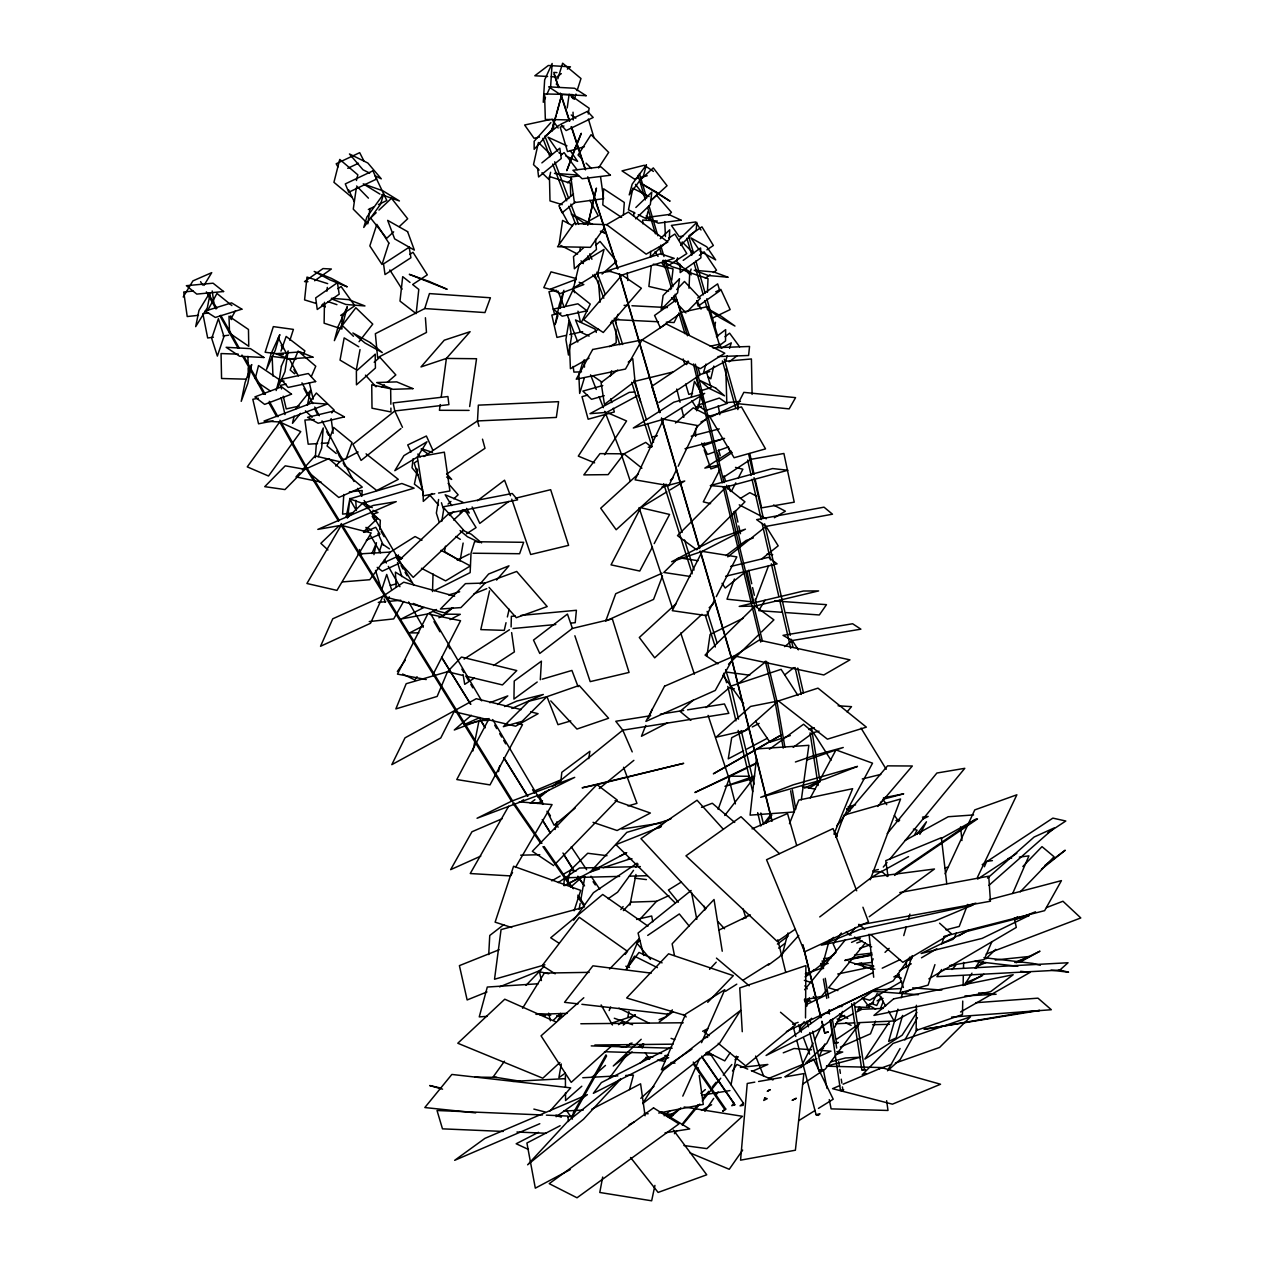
<?xml version="1.0" encoding="UTF-8"?>
<svg xmlns="http://www.w3.org/2000/svg" width="1264" height="1264" viewBox="0 0 1264 1264"><rect width="100%" height="100%" fill="white"/><g stroke="black" fill="none" stroke-linecap="round" stroke-linejoin="round"><path stroke-width="1.5" d="M695.595 436.364L695.642 428.512M805.516 1017.915L805.895 965.617L739.756 987.927L742.268 1031.693M916.384 1005.275L916.163 1030.476L962.441 1014.581L962.741 1001.056M324.453 302.317L324.121 323.205L341.944 329.019L342.133 315.874M511.114 626.944L511.351 616.342L515.191 615.979M963.105 985.604L963.31 975.95M963.5 968.208L963.626 962.425M737.844 409.583L737.986 403.706L743.832 392.361L795.577 397.639L789.163 408.888L737.986 403.706M432.509 591.552L433.046 573.951M906.209 967.545L906.414 962.173M689.006 288.255L689.733 272.629L708.03 278.696L707.429 292.268M650.707 251.346L650.391 257.145L669.351 239.37L669.699 229.811L660.298 238.659M488.726 954.589L489.753 935.486L503.767 924.663M379.816 529.774L380.338 520.231L374.065 516.202M540.313 679.748L541.403 661.167L514.227 681.012L513.942 699.071L537.216 682.023M343.792 494.477L342.591 514.116L353.509 512.868M361.804 496.389L362.199 490.527L349.401 491.917M623.436 214.896L624.305 202.461L603.623 188.794L602.802 204.91L621.619 217.392M315.305 457.726L316.269 444.912L323.236 427.959L321.656 448.12L318.212 456.588M346.21 516.881L349.938 498.379L347.711 517.513M563.712 885.543L564.297 879.728M326.902 291.178L327.297 287.418M560.837 781.168L561.816 772.288L589.909 751.29L588.755 758.653M756.441 758.605L750.089 815.138L793.982 811.978M651.292 265.614L648.874 286.454L668.656 291.052M670.678 289.582L671.105 285.822M671.769 280.181L673.064 268.9L653.314 264.144M413.138 458.706L412.017 467.775L418.021 475.027M743.406 1103.188L743.153 1105.321L740.072 1105.889L743.406 1103.188L709.42 1052.564M633.612 215.97L634.07 212.368M440.204 404.543L439.43 410.294L469.102 410.389M441.231 396.849L446.397 358.423L470.113 331.689L444.264 340.206L420.991 366.939L446.397 358.423L476.544 358.723L469.655 406.566M801.329 799.875L808.849 745.318L757.531 748.857L713.354 773.805L781.31 734.937L757.531 748.857M567.22 107.93L569.132 94.294L589.15 108.246L588.25 114.044M369.989 208.513L367.824 223.807L353.272 209.16L356.322 187.925M579.781 251.283L580.318 247.602M559.083 244.584L562.591 220.41L572.624 225.703M706.939 656.063L710.068 634.481L743.074 618.301M441.752 521.4L443.648 509.85L441.452 502.756M438.608 499.517L436.364 513.073L439.145 521.89M460.365 559.146L463.13 543.046M561.279 1063.972L558.909 1077.576L565.371 1073.152M445.449 546.159L444.501 551.562L460.049 560.932M579.133 909.258L580.144 903.491M580.824 899.636L584.884 876.584M360.035 349.591L356.337 369.783L340.048 360.114L344.171 337.883L358.755 346.778M627.86 1017.157L628.903 1011.532M731.019 1084.844L736.343 1056.135M602.675 1177.037L599.784 1192.473L651.655 1200.8L654.926 1185.411M587.76 224.818L596.434 188.083L587.855 225.008M629.946 905.103L635.966 874.498M210.203 293.359L207.328 307.8L195.683 326.649L198.985 310.391L209.603 293.122M647.879 211.673L646.457 218.814L638.273 214.722M698.139 408.43L700.951 394.321M472.926 750.927L479.072 720.464M691.234 397.338L694.457 381.349L701.315 392.551M417.515 469.213L414.402 484.144L422.208 490.148M498.506 771.546L499.707 765.858M373.939 554.643L376.451 542.73L371.948 553.569M560.063 308.448L563.523 292.11M714.697 326.065L715.503 322.257M307.436 404.796L310.533 390.418L295.713 408.904M550.614 172.252L549.018 179.551L541.956 172.773M294.101 416.125L292.49 423.329L300.532 413.344M489.547 590.873L480.794 629.614L504.257 630.373L506.027 622.694M567.757 881.324L570.269 870.327L587.713 853.263L606.989 855.681M555.117 829.516L556.871 821.837M507.37 616.943L509.155 609.248M713.812 366.054L710.795 378.837L707.856 376.546M642.934 1047.445L643.771 1043.89M610.433 375.898L611.681 370.7M356.416 180.515L357.838 174.843L339.747 159.422L333.933 182.3L352.15 197.516M255.217 378.568L258.535 365.565L279.186 379.548L276.152 390.56M781.958 955.758L787.962 932.958M556.713 113.713L561.658 95.069L551.515 131.361L556.192 115.482M629.519 1089.6L633.438 1075.079L625.648 1075.474M829.437 939.705L821.647 968.24L805.31 973.786M705.976 364.111L703.384 373.196L725.583 361.251L751.416 358.96L752.096 394.431M903.76 935.597L906.32 926.638M908.374 919.481L909.906 914.109M897.93 1009.162L888.671 1041.362L896.129 1037.918L902.591 1015.434M901.2 997.786L902.828 992.114M691.124 269.042L689.591 274.288L685.673 270.417M677.551 257.84L676.509 261.364L681.738 266.53M681.185 245.485L682.212 241.961L692.609 252.405M584.331 378.062L579.67 393.42L578.849 375.076L583.052 361.378M557.819 78.842L562.638 63.2L580.982 78.542L577.095 90.629M725.583 361.251L727.29 355.737M729.565 348.374L731.271 342.86L721.539 348.074M424.751 308.558L429.444 293.596L490.416 297.767L484.965 312.571L424.751 308.558L375.361 333.696L377.62 357.633L426.474 332.448L425.415 317.754M563.902 290.293L559.288 304.719L555.07 324.69L557.945 315.668M575.989 94.089L574.33 99.271L571.312 96.743M289.883 340.285L293.406 329.398L273.34 326.618L265.14 352.245L283.357 354.584M379.105 552.479L381.933 543.725L389.438 548.845M388.095 600.337L389.249 596.782M574.093 910.775L580.713 890.377L513.579 866.251L495.109 922.167L511.683 927.523M381.444 590.525L386.721 574.441L391.571 589.656M912.213 955.663L899.921 992.777L928.092 985.13L934.933 964.622M941.759 944.113L944.24 936.656M397.291 558.435L398.444 554.959M280.956 351.139L286.154 336.445L304.861 350.839L303.518 354.473M835.994 837.384L843.957 815.122L900.568 799.022L870.232 879.76M704.301 442.953L702.989 446.603L701.662 443.158M718.11 809.402L730.071 776.191L747.356 767.864M346.02 459.164L352.056 442.542L333.601 427.39L327.092 445.971L336.224 453.492M734.4 579.007L727.005 599.183L751.132 601.711M755.54 600.274L768.591 565.608M662.462 576.052L653.567 599.405L605.709 621.066L615.726 593.717L662.052 573.256M967.687 904.408L959.218 926.465L945.93 929.846M875.494 1021.138L870.501 1033.81L840.434 1047.05M880.487 1008.451L883.331 1001.214M645.762 725.425L641.464 736.264L667.534 722.818M648.637 718.205L652.224 709.167M789.479 823.686L798.801 800.08L852.631 788.689L833.94 834.177M686.621 364.569L688.058 360.951M609.169 1010.568L610.654 1006.981M626.28 969.362L638.936 938.899L609.517 969.077M954.067 938.315L956.342 932.943M984.387 866.756L986.663 861.384L992.43 860.626M311.339 376.514L315.763 366.244L298.114 351.06L290.183 370.004L294.559 373.765M991.877 941.696L984.15 959.581L949.612 965.601M1012.717 893.411L1028.943 855.854L1019.337 857.103M806.005 1004.058L808.36 998.655M873.187 958.823L871.607 962.41L854.748 964.353M701.552 1042.674L724.809 989.696L685.72 1013.997L661.356 1069.818L691.914 1049.183M615.821 323.521L615.742 319.65L618.128 314.262M682.797 1096.125L699.75 1058.316M824.776 1044.032L819.214 1056.388L829.816 1051.727M545.479 97.375L543.267 102.273L544.658 79.822L552.131 63.484L550.662 85.968L546.964 94.121M945.093 873.835L974.765 809.908L1016.872 794.787L977.42 877.406M574.662 282.046L576.289 278.554L551.025 271.855L543.804 287.639L554.564 290.467M565.766 305.272L572.892 290.183L590.241 304.055L581.361 322.399M676.477 469.766L668.814 485.66L635.081 479.846L663.6 419.221L704.664 393.404L673.854 402.189L633.311 428.006L663.6 419.221L697.775 425.605L678.183 466.242M806.148 1004.485L809.45 997.723M832.091 1032.656L826.846 1043.258L806.258 1062.55M834.714 1027.348L842.598 1011.437M677.994 314.61L674.044 322.541L666.27 322.162M877.248 993.346L872.049 1003.774L876.726 1005.48L881.055 996.775M813.052 1043.148L800.76 1067.685L803.509 1065.11M814.822 1039.656L821.837 1025.625M827.983 1013.365L829.737 1009.857M436.538 609.517L427.785 613.925L397.481 674.123L426.237 679.558M432.762 675.023L460.554 620.719L429.713 614.32M720.006 469.323L703.29 501.871L710.589 503.641M714.508 600.084L706.481 615.631L672.29 610.67L702.199 551.373L745.428 529.174L714.35 539.617L671.642 561.722L702.199 551.373L736.833 556.887L716.293 596.64M639.821 509.439L611.033 564.866L639.758 571.044L652.414 547.028M731.35 491.38L735.79 482.864M738.445 477.745L742.869 469.228L735.522 467.396M914.33 835.378L917.064 830.179L913.382 829.121M919.844 834.366L926.465 821.79L916.779 834.272M654.215 543.599L669.588 514.448L640.722 507.701L666.807 491.87M810.287 797.979L835.978 749.915L872.539 763.172L841.16 821.553M208.039 309.806L216.95 293.469L231.865 305.556M859.583 1006.681L857.766 1009.983L861.274 1008.324M917.395 1029.022L900.252 1059.501L888.924 1069.565M230.885 318.891L235.436 310.802M887.502 1070.813L900.063 1048.535M904.882 1039.972L917.443 1017.678M403.627 601.459L393.704 618.902L369.246 621.572M508.649 806.242L470.24 873.535L510.545 875.92L512.536 872.523M840.481 1090.39L842.977 1090.832L843.657 1089.663L840.481 1090.39L830.164 1020.443M515.491 867.42L552.084 804.599L519.251 801.85M183.201 296.993L192.918 280.892L211.736 272.645L203.946 285.443M765.036 600.242L758.7 610.638L782.163 612.313M626.517 969.267L634.496 956.184L657.406 967.639M522.569 1008.23L544.357 973.09L589.182 972.348M667.929 1013.475L665.875 1016.793L659.05 1019.685M964.59 984.798L971.969 973.169M975.144 968.192L979.363 961.556M557.882 1020.127L562.101 1013.586M916.89 1012.401L902.148 1035.184L864.86 1059.09L889.524 1021.754M605.646 413.976L578.296 456.114L594.617 462.845M598.536 167.938L608.679 152.423L591.062 134.679L578.059 155.014L582.072 159.074M604.54 454.708L626.581 420.975L608.505 413.138M730.055 1052.88L724.762 1060.875L707.129 1052.09M941.68 969.52L936.924 976.661L1059.817 970.088L1068.048 962.757L943.623 969.425M704.854 1111.325L713.702 1098.4M715.914 1095.177L718.126 1091.938M732.488 1070.94L736.912 1064.478L747.719 1069.123M397.354 671.516L405.223 660.25M417.073 676.73L414.829 679.921L402.6 674.044M742.663 1150.098L729.249 1169.279L690.112 1152.942M766.174 823.101L771.798 815.138M910.064 956.927L893.253 980.785L786.398 1031.535M604.445 227.678L590.446 247.333L557.55 246.749L573.872 223.523L606.609 224.644L628.334 212.083L667.85 242.04L646.157 254.143L606.609 224.644M573.603 920.208L593.432 892.716L637.119 863.17M504.51 1061.207L493.165 1076.896L520.231 1081.257M633.533 870.343L617.59 892.21L608.142 898.736M635.808 867.23L638.083 864.102M841.318 932.99L833.197 944.097L836.215 950.765M307.421 405.033L316.363 393.025L334.044 409.915L331.768 412.886M421.986 540.202L415.082 536.536L390.355 552.068L369.752 579.718L342.813 581.882M620.829 909.543L623.089 906.557M609.327 1078.145L626.912 1054.761M627.529 967.639L639.015 952.44L662.099 962.868M622.883 455.324L608.126 474.632L583.826 474.901L599.989 453.618L624.005 453.839L645.73 442.384L651.671 447.235M625.174 954.446L627.529 951.365L579.26 917.301L542.256 965.554L555.165 973.817M724.746 815.485L753.534 778.419L724.983 786.319L754.64 776.064M359.055 341.691L372.754 324.105L355.848 307.752L342.275 325.464L353.462 336.271M764.167 823.117L770.218 815.391M799.385 1027.853L804.22 1021.707M674.407 1133.713L676.856 1130.68M682.987 1123.111L697.712 1104.926M702.626 1098.874L708.756 1091.306M712.438 1086.756L716.119 1082.205M699.798 1104.104L682.307 1125.15M702.263 1101.055L720.749 1078.208M723.229 1075.158L731.856 1064.493M735.553 1059.911L738.018 1056.878M804.615 989.744L845.553 939.61M849.282 935.044L855.475 927.444M887.233 833.576L936.893 773.031L964.795 768.322L889.556 859.473M826.498 990.281L821.489 996.38L804.252 999.935M829.01 987.216L865.334 942.944M883.299 867.057L887.059 862.506M672.337 1009.873L668.672 1014.281L581.882 1004.311M847.101 711.916L851.494 706.655L838.095 705.77M836.736 825.676L843.088 818.203M845.632 815.217L887.549 765.858L912.324 766L877.801 806.464M480.083 583.968L488.631 574.014L508.981 565.814L496.578 580.065M735.127 1059.69L737.718 1056.72M704.332 1032.609L707.872 1028.643L702.626 1031.298M549.951 1111.103L570.696 1087.862L451.848 1074.447L424.815 1107.548L475.675 1112.873M733.989 1103.203L731.745 1105.716L734.763 1104.831L733.989 1103.203L701.646 1056.167M550.867 122.608L534.151 141.284L534.151 149.326L553.648 127.601L553.442 119.732M824.649 1032.957L828.157 1032.056L824.649 1032.957L821.805 1021.517M798.753 935.455L779.272 956.99L768.307 965.127M299.789 472.72L295.981 476.907L321.167 482.137M302.333 469.924L315.02 455.941L339.779 461.723L358.139 451.975M335.797 466.1L339.779 461.723M623.389 910.601L631.21 902.133L656.553 901.295L668.925 895.591M639.616 919.607L656.553 901.295M951.982 969.504L955.679 965.491L949.77 965.759M659.034 827.904L665.512 820.905L670.915 818.867M620.592 1079.266L583.526 1119.225L527.625 1164.808L567.662 1121.468L620.403 1079.045M709.562 969.346L716.214 962.204M676.73 289.567L684.488 281.493L700.335 298.304L687.268 311.592M707.729 1002.336L733.341 975.65L668.577 953.814L626.644 997.975L685.546 1015.577M525.982 985.367L539.207 971.668L548.75 973.77M1022.845 866.519L1041.994 846.643L1054.097 856.771L1020.222 891.878M555.07 864.197L617.243 800.065L596.971 784.628L582.119 787.82L683.682 763.33L596.971 784.628L532.349 851.304L553.711 865.603M304.94 469.339L284.953 489.579L264.745 486.656L285.237 465.831L304.94 469.339L328.735 458.642L362.278 487.13L338.784 497.479L309.364 473.005M485.139 583.02L460.918 607.589L440.425 609.027L465.421 583.636L485.139 583.02L516.692 571.454L547.201 606.562L516.312 617.685L489.042 587.365M799.306 1030.587L811.63 1018.263M696.717 549.808L744.954 501.808L726.168 486.972L710.289 485.581L772.62 468.565L787.851 470.24L726.168 486.972L677.488 535.62L695.232 548.718M546.854 696.701L522.079 721.349L503.341 726.674L528.905 701.204L546.854 696.701L579.181 685.467L608.6 718.252L576.953 729.059L550.788 700.92M650.928 200.66L656.474 195.162L671.437 212.32L668.64 215.038M678.863 239.876L696.843 222.338L696.195 230.111L680.854 245.058M728.522 664.2L758.779 634.639M761.528 631.953L773.9 619.866L755.019 606.072L739.203 606.388L803.493 591.015L818.63 590.92L755.019 606.072L705.059 655.084L717.952 663.853M885.021 952.377L889.177 948.348M553.585 1020.032L560.552 1013.317M635.855 207.486L651.797 192.16L650.312 204.705L635.587 218.798M338.91 525.998L320.851 543.33L327.945 549.966M347.237 518.003L362.515 503.341L414.118 488.173L401.873 483.496L349.701 498.901L362.515 503.341L368.029 508.776M363.463 531.954L377.683 518.303L370.794 511.493M1014.534 919.449L1017.378 916.716M975.855 968.429L982.965 961.62M985.794 958.902L995.732 949.359M641.196 1039.277L613.277 1065.994L632.095 1051.932M376.166 212.715L370.589 217.961L386.673 238.343L393.673 231.818M378.947 210.093L391.508 198.29L407.672 218.767L399.266 226.604M640.959 179.283L653.298 167.907L667.06 185.729L650.518 200.802M559.873 1062.487L542.809 1078.224L457.789 1043.242L504.778 999.208L556.318 1022.07M669.588 1118.308L680.806 1107.959M449.431 515.475L453.618 511.636M453.618 520.01L462.039 512.252M676.224 603.56L639.3 637.483L654.689 657.833L701.978 614.304M709.136 607.715L713.433 603.75M543.646 966.992L539.286 970.989L541.419 980.564M448.041 504.083L450.932 501.429M453.808 498.79L458.137 494.809L448.12 483.306M640.105 1063.245L645.872 1057.984L649.743 1058.679M666.112 484.191L616.168 529.742L600.7 508.223L638.352 473.953M670.394 480.288L673.254 477.681M640.785 1098.321L653.962 1086.392M432.019 493.513L423.298 501.381L423.092 491.522M612.819 1044.87L571.202 1082.363L541.055 1035.848L583.81 997.754M595.692 245.279L600.021 241.424L616.563 261.332L602.075 274.051M777.028 702.231L745.175 730.513L716.056 737.212L750.579 706.434L778.466 700.935L817.982 688.137L866.377 727.148L827.43 739.171L778.466 700.935M987.547 878.148L1034.126 837.021L1054.144 827.967L988.938 885.369M570.696 887.075L582.483 876.679M581.819 1086.218L565.561 1100.517L565.514 1092.839M592.168 1077.118L605.472 1065.426M626.17 1047.224L630.61 1043.321M374.16 362.262L379.848 357.27L395.822 374.918L387.258 382.328M583.699 247.665L573.493 256.624L574.377 268.774L596.466 249.482L595.518 239.165M623.263 1025.104L635.128 1014.755M381.554 387.258L384.398 384.793M471.33 715.266L454.282 730.007L477.302 721.144M497.747 704.49L507.796 695.895L489.863 702.705M700.872 1093.376L705.328 1089.568M675.434 423.013L693.288 407.83L709.436 416.172L734.1 457.726L765.526 448.878L741.462 406.897L709.436 416.172L696.432 427.185M693.32 700.145L680.048 711.395L690.871 720.354M705.928 707.603L731.524 685.91L781.089 669.335L797.979 695.484M664.137 1115.749L670.094 1110.724M561.074 155.109L564.06 152.596L577.079 169.708M567.457 182.79L571.96 179.061M541.877 162.898L559.81 148.204L561.263 158.49L538.606 176.992L537.579 168.317M575.183 808.091L554.122 825.234L546.964 811.235M599.262 788.515L633.864 760.359M548.86 789.905L539.807 797.221L543.394 804.22M554.896 785.039L622.789 730.181L728.838 713.323L724.446 703.953L687.584 709.831M573.54 193.992L558.925 205.795L562.085 212.763L575.389 202.05M691.124 890.488L638.067 933.053L643.708 955.489M784.77 674.85L793.839 667.613M400.941 428.559L361.093 460.412L352.956 444.28L394.81 410.958L448.91 404.622L447.914 396.533L393.136 402.932L394.81 410.958L402.473 427.343M744.891 572.355L725.22 588.029L722.028 583.289M761.528 559.083L778.182 545.827L766.031 526.393L756.646 519.63L824.017 507.164L832.47 514.195L766.031 526.393M737.181 684.535L766.237 661.309M784.596 646.647L792.259 640.532L860.879 629.172L852.615 623.752L783.001 635.35L792.259 640.532L798.342 649.838M727.764 556.887L764.499 527.609M880.376 802.498L883.473 800.08L886.743 804.678M805.042 976.867L814.332 969.551M820.51 964.669L835.994 952.471M812.531 971.526L834.145 954.478M545.764 135.675L559.446 124.962M558.261 882.588L579.465 868.02L640.342 866.583M724.983 336.714L729.597 333.175L739.63 346.81M572.418 628.413L539.775 653.456L533.503 640.09L567.441 614.083L572.418 628.413L612.345 618.902L629.061 672.432L590.193 681.628L574.867 635.76M520.42 802.15L523.486 799.812M819.736 916.921L871.891 877.137L934.475 869L869.19 916.732M716.419 336.666L725.662 329.635L725.536 340.932L716.214 347.995M477.381 500.765L504.557 480.194L510.451 495.709M508.713 501.46L479.783 523.407L472.12 506.99M534.925 799.654L530.264 803.177L538.022 803.051M538.022 797.3L545.779 791.438M551.989 786.729L561.295 779.683L535.778 790.427M617.685 370.068L601.079 382.597L604.445 404.385L635.002 381.286L672.543 372.09M628.255 362.089L632.774 358.676L635.002 381.286L640.516 401.905M729.107 361.852L736.817 356.021M725.915 555.591L746.092 540.486L753.312 537.958M777.392 944.097L788.404 935.85M638.367 1047.24L643.06 1043.732M778.64 948.158L784.897 943.465M1044.712 865.571L1065.236 850.23L1041.473 869.221M556.745 77.025L561.311 73.628M567.378 69.093L570.427 66.834L548.323 65.491L534.83 75.761L547.612 76.488M659.334 1021.912L673.222 1011.706M725.741 1109.049L722.692 1111.261L725.741 1109.049L693.241 1062.06M769.381 749.252L803.572 724.225L813.384 732.614L831.048 760.264M793.207 747.372L813.384 732.614L819.072 731.161M829.058 940.795L833.734 937.398M699.371 255.312L704.143 251.836L716.514 270.227L713.323 272.518M705.328 278.238L710.115 274.809M806.495 975.95L810.982 972.743M683.208 260.368L700.604 247.981L700.92 257.856L680.19 272.582L680.079 264.287M697.696 297.956L717.636 283.879L719.816 290.831L698.139 306.125L696.654 300.816M556.113 1116.697L587.381 1094.656L484.949 1138.358L454.661 1160.336L539.807 1123.712M314.625 280.766L331.373 269.011L323.015 268.584L304.529 281.572L307.958 281.682M337.962 288.698L341.106 286.517L354.836 305.746L340.664 315.447M689.101 235.594L701.947 226.841L713.37 245.485L706.939 249.845M896.018 873.392L975.476 819.262L977.483 818.946L894.533 875.446M794.977 929.419L777.249 941.475L685.957 855.839L740.988 816.718L779.398 853.627M639.805 940.764L636.645 942.897L650.533 959.439M647.705 935.407L679.321 913.967L689.228 926.149M820.289 1050.21L823.559 1047.998M836.657 1039.166L859.567 1023.698L825.424 1068.949L802.545 1084.243M446.634 474.047L484.997 448.309L482.5 439.177M658.892 402.521L700.114 374.887L698.091 367.903M688.627 361.709L651.782 386.326L657.312 403.579M409.773 254.412L412.996 252.279L427.311 274.841L412.791 284.416M417.436 460.854L414.181 463.019L422.666 490.132M423.93 456.541L477.492 420.928L556.334 417.436L558.593 401.668L478.345 405.144L477.492 420.928L478.993 426.395M742.221 919.37L747.119 916.131M719.39 461.028L732.251 452.512M724.114 476.907L750.611 459.385L783.901 453.476L794.234 502.171L761.639 507.859L755.272 479.893M668.672 238.106L674.897 234.014L686.81 253.59L668.087 265.788M982.191 864.655L1052.865 818.124L1065.789 821.015L1047.84 832.85M977.641 879.065L1016.825 853.263M474.332 678.073L464.725 684.345L463.114 674.692M493.56 665.512L514.385 651.908L511.636 632.585M618.459 1024.63L623.357 1021.423M460.001 512.821L464.804 509.724L476.086 527.594L466.495 533.803M464.109 659.065L509.455 629.756M731.271 451.153L704.838 468.107L719.09 464.962M725.489 991.308L736.786 984.166M743.248 980.074L769.081 963.753M669.035 1115.812L680.585 1108.512M798.737 1120.662L815.154 1110.44M818.44 1108.402L833.213 1099.206L813.542 1059.058L785.339 1076.549M681.407 881.988L668.403 890.014L678.357 902.227M871.733 877.342L881.529 871.307L887.328 876.505M740.435 498.395L749.821 492.66L756.599 496.183M670.062 489.895L684.74 480.999L662.036 486.94M908.753 960.229L912.039 958.238M626.991 1046.023L632.047 1042.99M805.263 1002.384L808.66 1000.345M774.374 517.734L785.386 511.193L773.536 505.015M899.352 970.799L911.265 963.8M921.472 957.812L936.766 948.806M958.87 935.818L969.077 929.814M901.738 981.338L869.6 1000.251L862.143 997.975M905.308 992.73L910.364 989.759M928.85 978.873L1016.288 927.428L1014.328 918.012M965.254 985.051L983.913 974.244M960.529 1011.99L1030.081 972.379L1020.617 971.305M551.736 880.85L560.157 876.063M563.523 874.151L570.269 870.327L576.131 871.038M589.087 358.17L570.427 368.709L569.479 345.499L598.599 329.225M609.438 346.668L616.216 342.844L615.931 329.319M808.786 788.136L820.257 781.642M629.061 1124.77L634.149 1121.911M610.591 322.525L614.02 320.614M537.532 803.43L542.461 800.681M667.329 1116.649L672.464 1113.789L664.801 1115.417M583.589 224.028L598.283 215.828L589.877 200.297M701.473 1110.392L711.632 1104.736M908.563 856.613L881.308 871.718L873.535 871.955M940.922 838.664L974.986 819.783M905.056 840.481L948.237 816.734L973.533 814.948M1016.145 962.789L1039.972 951.176L1019.606 962.362M916.716 1009.241L894.327 1021.375L888.497 1011.105M637.34 395.837L606.704 412.364L589.972 413.676L629.251 392.377L634.781 391.998M564.66 885.606L581.803 876.489M626.596 852.679L564.976 885.464M619.66 856.36L626.549 852.71M570.19 1169.642L535.32 1188.16L526.914 1143.019L560.142 1125.718M743.548 750.8L728.254 758.858L731.698 737.718L748.857 728.775M746.945 749.015L767.343 738.271M752.285 726.974L759.158 723.403M591.615 1109.318L640.595 1083.801L645.082 1115.749M423.408 625.759L409.647 632.901L418.842 632.869M438.892 617.733L445.781 614.162L460.317 614.304L450.047 619.597M836.879 1022.149L853.563 1013.586M856.897 1011.879L861.89 1009.304L883.125 1008.388M538.496 1132.307L516.186 1143.762L528.431 1149.45M567.694 1117.329L571.123 1115.559M424.056 607.399L401.241 618.981L427.785 613.925M448.625 594.933L459.685 591.773M667.834 1055.519L593.353 1093.328L601.364 1082.584L671.2 1047.208M434.216 590.683L470.161 572.624L471.014 553.19L474.569 541.719L523.644 542.303L519.615 553.727L472.957 553.221M922.894 819.072L928.155 816.449L922.467 817.176M457.236 560.031L469.292 554.059M700.951 421.986L706.244 419.379M711.537 416.757L736.233 404.575M511.525 801.202L477.049 818.25L540.186 794.582L574.725 777.36L511.525 801.202L340.727 524.639M368.361 209.508L373.401 207.059M378.426 204.594L386.816 200.502L375.471 176.676M750.8 766.189L755.983 763.693M893.838 976.882L899.004 974.386M715.74 291.81L720.812 289.377L730.15 309.585L711.537 318.512M719.232 929.956L750.405 914.915M806.069 1004.722L873.361 972.443M882.209 968.192L899.921 959.692M347.758 168.317L358.455 163.261M866.535 1005.844L873.55 1002.526M877.058 1000.867L882.304 998.386M804.504 788.12L819.862 780.899M851.541 942.391L860.294 938.315M381.301 563.918L397.417 556.444L401.32 559.225M398.934 563.428L382.265 571.17L377.193 567.362M756.757 762.777L694.9 792.528L730.071 776.191L749.299 776.254M480.794 856.107L450.648 869.648L471.946 831.775L502.077 818.756M464.188 724.572L479.972 717.51M504.526 706.544L516.802 701.062L543.315 694.473L511.841 708.472M839.407 1017.757L844.636 1015.434M869.063 1004.58L872.555 1003.016M879.523 999.919L883.015 998.37M752.254 1071.319L767.848 1064.462L740.42 1067.401M363.953 532.413L375.708 527.278L379.911 534.277L366.37 540.202M818.851 1070.813L821.79 1069.534L822.911 1070.181L818.851 1070.813L809.782 1032.562M752.048 828.868L787.519 813.542L796.668 845.395M839.596 1085.665L832.549 1088.667L892.431 1104.167L940.527 1084.243L881.893 1067.717L843.12 1084.18M965.522 982.76L981.923 975.998M1014.723 962.489L1029.291 956.485L995.258 959.992M768.449 1078.508L802.498 1064.557M806.084 1063.087L816.844 1058.679M473.953 593.875L486.735 588.661M976.898 966.296L986.015 962.599M486.972 991.94L467.143 999.95L459.401 965.633L499.09 949.77M499.58 986.852L541.024 970.104M783.253 1052.833L794.029 1048.52L811.567 1049.768M661.309 826.624L615.963 844.636L675.197 902.891M942.517 943.371L953.277 939.231M1015.403 919.544L1035.516 911.802M1046.497 907.584L1062.945 901.248L1080.799 917.948L986.189 954.02M837.226 1054.129L842.74 1052.011L836.894 1051.585M574.488 279.992L550.899 288.95L560.047 293.627L583.81 284.558L579.149 282.283M701.504 807.317L712.296 803.24L734.716 822.437M861.843 1069.834L865.413 1069.597L861.843 1069.834L851.667 1003.616M723.909 438.371L703.132 445.829L707.492 454.455L714.476 451.943M717.968 450.695L728.443 446.935M834.556 1043.084L838.158 1042.531L834.556 1043.084L830.495 1019.795M865.919 1073.42L862.238 1074.732L893.016 1043.432L970.499 1016.809L939.531 1047.461L895.37 1063.04M878.812 1068.886L891.689 1064.335M717.794 466.542L710.874 468.928L704.174 449.842M795.419 761.987L815.817 754.94L843.246 747.482L806.622 760.106M856.787 942.991L862.348 941.08M859.473 948.49L870.548 944.698M792.591 1024.251L798.121 1022.371M611.176 1023.303L635.239 1015.276M707.224 410.042L727.1 403.485L719.358 398.034L697.823 405.112L705.407 410.642M599.499 868.953L590.367 871.955L626.818 832.36L665.512 820.905M603.149 867.752L630.546 858.714M781.026 738.571L769.934 742.189L755.667 721.286M784.739 737.37L790.284 735.569M808.786 729.549L814.348 727.748M700.43 374.46L709.768 371.553M692.546 393.278L688.817 394.415L685.673 384.019M701.852 390.418L711.174 387.558M372.675 514.148L377.983 512.536L372.927 510.308M348.422 515.238L351.945 514.164M659.413 1060.512L668.688 1057.684M542.177 679.195L571.928 670.441L578.075 686.7M570.775 720.938L557.993 724.683L547.391 697.712M1014.866 918.628L1022.276 916.479M628.003 805.958L636.961 803.367L623.563 767.28M584.41 146.703L567.504 151.554L560.189 127.079L563.949 126.005M544.926 964.811L494.524 979.237L501.065 929.593L583.794 907.283M604.287 395.727L591.52 399.313L582.878 391.097L602.77 385.552M390.355 585.501L395.98 583.936M587.618 395.126L581.993 396.675L588.139 419.221L614.336 411.969L613.309 408.209M848.112 806.795L855.57 804.836M846.833 808.818L852.521 807.317M882.841 799.322L903.681 793.824L883.473 797.821M966.454 905.64L975.95 903.144M989.254 899.636L1061.428 880.629L1044.633 910.649L944.066 936.355M830.638 1061.871L845.426 1057.984L860.5 1057.194L826.609 1066.105M648.274 447.282L652.003 446.318M691.25 436.159L719.279 428.891M685.009 448.704L724.572 438.513M464.346 724.872L489.105 718.584L456.778 779.54L490.005 784.897L522.506 724.62L516.944 723.608M816.086 1114.737L819.988 1113.742L818.298 1115.417L816.086 1114.737L796.778 1040.351M872.792 870.88L878.338 869.506M637.988 178.066L634.291 178.982L622.03 170.893L644.292 165.268L653.409 171.414M641.67 177.134L647.215 175.759M862.285 778.956L880.818 774.405M651.861 437.075L657.343 435.732M515.459 498.253L550.662 489.689L568.595 545.353L530.69 554.501L511.746 499.154M730.624 566.477L768.48 557.313L777.076 563.855L725.615 576.258M636.645 919.465L651.687 916.005L652.793 921.819M566.114 335.355L556.95 337.425L551.831 315.068L561.011 313.014M569.795 334.533L582.625 331.642M299.22 406.06L286.249 408.92L283.247 396.217M286.217 384.098L280.655 385.315L281.524 388.949M550.203 119.527L524.623 125.01L534.024 138.25L539.459 137.097M710.21 346.21L719.263 344.266L707.698 306.615L681.912 312.24L660.345 327.739L654.562 315.447L676.667 299.536L689.117 334.707M871.797 955.094L844.81 960.561M837.732 974.007L873.503 966.533M273.135 420.88L258.551 423.819L252.816 399.298L258.298 398.223M824.365 964.163L828.189 963.405M845.332 960.024L872.002 954.762M821.679 965.127L825.534 964.369M658.734 1113.047L703.274 1104.436L699.261 1075.49M558.103 312.966L554.375 313.677L548.987 291.684L556.444 290.293M434.769 493.718L423.424 495.804L417.357 457.062L426.979 441.752L403.911 455.64L394.81 470.682L417.357 457.062L444.343 452.164L449.889 490.953L438.545 493.039M899.794 892.542L988.732 876.189L990.439 901.216L858.54 925.137M754.798 1082.142L747.245 1083.469L740.562 1160.162L795.388 1150.224L803.872 1073.594L784.991 1076.881M758.574 1081.494L781.215 1077.544M852.062 958.033L871.291 954.778M944.745 867.831L948.395 867.23M701.552 1095.209L729.944 1090.595M650.707 715.708L615.773 721.27L622.789 730.181L632.221 751.89M660.408 714.16L683.698 710.447M665.069 1132.797L689.702 1128.957L661.23 1111.672M621.888 829.105L660.867 823.085M614.92 319.697L618.744 319.144M701.504 406.376L696.037 407.166L696.669 410.768M611.444 271.175L597.825 273.15L573.556 287.987L579.133 264.587L604.05 249.403L597.825 273.15L598.125 277.037M682.876 236.084L679.179 236.605L671.389 225.419L695.563 221.958L700.999 230.001M578.612 175.965L570.822 176.992L574.409 202.619L603.592 198.685L600.558 176.77M213.411 337.219L207.675 337.978L202.856 313.677L208.592 312.966M222.97 335.955L228.705 335.197M1007.803 858.619L1011.642 858.114M895.923 820.573L899.715 820.083M823.559 958.618L831.317 957.733M854.59 955.094L872.049 953.103M198.464 315.321L187.214 316.537L183.738 292L193.139 291.036M378.284 602.407L385.789 601.68M389.533 601.316L400.767 600.226M645.667 1057.415L653.314 1056.688M664.785 1055.598L668.593 1055.219M520.926 615.442L576.4 610.275L575.215 622.694L571.328 623.057M513.026 628.524L555.781 624.511M804.978 1001.499L810.635 1000.977M740.467 401.383L726.784 402.6L725.82 369.12M975.713 1002.715L1037.981 998.165L1051.316 1009.731L951.587 1017.078M703.827 1037.602L707.698 1037.317M487.082 1016.367L479.246 1016.888L487.304 987.042L538.29 983.755M317.548 443.601L308.179 444.185L304.893 420.043L314.262 419.522M321.293 443.364L328.798 442.906M357.996 553.98L390.355 552.068M873.677 990.107L900.979 988.527M563.665 1111.119L583.32 1110.029M964.938 995.921L996.127 994.262L978.668 992.919M512.599 1081.399L565.229 1078.65M582.767 1077.734L617.859 1075.885M835.457 1023.777L854.685 1022.86M858.525 1022.671L895.023 1020.933M870.896 969.267L874.83 969.093M712.77 347.805L749.552 346.462L748.588 355.484L717.984 356.59M581.519 371.837L573.919 372.106L573.145 366.434M535.936 1014.36L567.046 1013.365M520.689 855.191L539.823 854.701M564.487 877.785L619.581 876.394M629.425 876.157L647.121 875.715M872.523 1024.709L889.493 1024.33M580.824 1023.761L683.224 1022.766M594.854 1045.012L673.096 1044.159M480.968 720.448L488.504 720.433M475.138 1077.102L496.784 1077.386M569.543 119.922L545.337 119.464L544.563 93.947L572.529 94.595L572.639 98.497M826.451 1066.216L882.051 1067.559M246.464 379.184L221.563 378.505L221.058 353.557L238.311 354.157M591.236 1045.897L672.164 1048.204M604.492 1051.711L661.625 1053.418M704.964 1054.713L712.833 1054.934L705.865 1052.88M838.174 1006.381L842.093 1006.523M855.807 1006.981L869.506 1007.44L862.49 998.102M542.493 1114.974L437.028 1110.503L442.479 1128.847L503.246 1131.438M546.396 1115.148L567.884 1116.065L568.484 1121.531M516.976 1132.023L546.38 1133.287M615.742 319.65L658.497 321.767M624.084 305.351L628.018 305.556M631.953 305.746L667.376 307.563M556.903 72.585L553.806 72.411L558.688 87.374M551.262 76.709L554.912 76.914M644.229 1113.489L648.163 1113.758M657.359 221.058L642.665 220.015L642.839 223.791M774.642 600.937L826.482 604.65L819.325 614.968L786.082 612.598M819.356 1050.337L831.048 1051.174M576.526 174.953L554.501 173.342L571.17 177.687M871.686 991.245L918.264 994.705M912.687 987.848L941.791 990.091M331.5 298.288L348.674 299.647L364.964 305.951L345.925 304.498L331.421 298.841M537.137 1013.949L550.788 1015.213M556.65 1015.766L562.512 1016.319M767.074 554.027L772.715 554.659M578.027 1003.869L564.534 1002.32L592.911 965.822L651.26 973.138M983.945 957.67L1032.83 963.405L1040.351 965.254M974.828 961.319L1017.789 966.312M1051 970.167L1068.57 972.206L1059.169 969.899M280.403 380.78L284.052 381.222M634.702 878.164L646.425 879.586M628.208 858.351L632.063 858.825M284.921 358.044L272.171 356.432L272.961 376.008M288.571 358.502L295.855 359.434M730.466 688.295L734.384 688.801M726.689 672.1L749.742 675.213M683.935 1145.516L706.876 1148.628L742.426 1116.302L684.156 1106.98M690.476 576.51L663.837 572.466L678.689 557.724L697.933 560.71M859.694 963.168L863.533 963.784M858.398 963.516L873.724 966.012M614.209 1045.407L623.863 1047.145M657.501 1060.054L665.275 1061.444M671.089 1062.487L674.976 1063.166M802.403 786.65L815.391 789.147M539.475 1014.581L545.258 1015.782M441.041 1088.114L429.681 1085.539L442.558 1089.157M533.85 1109.097L545.021 1111.957M557.329 1116.049L561.184 1116.918M462.656 675.387L447.488 671.737L406.186 683.713L395.869 708.899L437.154 696.432L447.488 671.737L461.455 657.043L516.786 670.568L502.44 684.93L466.432 676.287M521.226 709.594L476.244 698.708L405.001 737.86L391.808 764.657L440.757 737.971L454.06 711.664L515.617 726.184L538.085 713.686L530.596 711.869M663.6 1113.047L673.017 1115.48M454.629 596.166L403.753 582.183L382.866 596.308L332.764 618.791L320.55 646.267L370.51 623.278L382.866 596.308L444.738 612.898L452.891 607.652L443.395 615.679L432.794 611.365M555.986 1115.101L561.469 1116.665M665.512 260.384L676.603 263.686L690.618 272.25L672.148 266.767L662.794 261.032M804.346 980.374L811.804 982.649M828.584 987.753L837.906 990.597M315.889 303.36L304.577 299.9L306.994 277.1L327.692 283.642M321.546 305.082L325.322 306.236M562.211 204.657L549.998 200.897L549.445 176.518L570.38 183.217L570.68 196.204M848.823 961.683L873.219 969.346M895.734 976.408L901.358 978.178M625.822 966.217L629.519 967.418M328.04 301.638L336.935 304.656M421.544 448.688L432.525 452.433M593.053 822.343L617.116 830.527L650.375 813.021L615.047 800.649M381.712 194.719L399.424 200.976L382.866 190.801L363.242 183.88L379.943 194.087M614.288 1018.247L632.6 1024.741M671.089 1038.376L674.755 1039.672M413.36 603.465L422.192 607.052M462.893 502.219L445.165 494.777L451.69 505.6M462.229 510.04L469.26 512.994L466.527 508.381M751.322 1070.671L772.952 1079.977M600.4 231.217L605.345 233.413L602.185 231.17M566.967 145.866L548.007 137.191L557.756 151.174M558.846 152.723L562.259 154.303M565.672 155.867L577.632 161.381L570.175 150.527M837.116 1018.91L840.607 1020.522M845.853 1022.924L851.099 1025.341M446.571 477.034L451.69 479.419L446.619 473.795M589.135 336.113L580.397 332.021L575.515 319.934L594.965 329.019L596.292 332.448M462.624 530.169L471.346 534.277L481.584 542.904M479.577 542.493L467.443 536.758L460.064 530.58M846.817 809.213L850.293 810.888M369.673 173.089L363.037 169.803L349.449 153.971L367.856 163.024L381.286 178.84L374.65 175.554M618.949 1008.135L648.922 1023.066M635.018 213.079L628.477 209.808L632.822 188.21L649.111 196.552M560.774 245.453L577.585 254.096M739.25 504.842L766.268 518.793M395.537 554.77L402.442 558.372M421.433 568.263L445.607 580.871L470.366 565.94L440.994 550.314M363.921 503.104L372.248 507.654M707.745 308.748L721.286 316.3L734.953 326.049L719.769 317.564L707.587 308.89M839.517 1013.823L847.765 1018.468M699.908 250.951L715.677 259.91L706.766 246.812L690.887 237.853L698.897 249.498M845.964 932.168L851.099 935.107M854.527 937.066L871.654 946.862M868.921 1005.259L875.636 1009.225M455.704 536.505L460.333 539.365M411.606 582.198L395.411 572.134L396.122 586.796M367.066 527.451L371.727 530.469M558.83 943.086L550.709 937.793L602.707 894.47L647.99 926.149M257.872 382.55L270.433 391.05M231.122 334.265L248.755 346.289L248.471 329.477L229.005 316.237L229.527 333.175M592.784 375.787L601.885 382.091M571.233 115.008L575.799 118.2M585.595 224.218L571.281 214.058L592.705 224.407M421.133 449.083L428.212 454.124M345.941 466.511L376.751 490.495L398.302 479.356L366.086 453.839M410.026 282.457L402.71 276.642L399.993 301.101L416.156 313.63L418.795 289.424L412.949 284.779M624.005 453.839L641.907 468.186M339.273 455.988L343.84 459.748M683.145 1014.455L686.194 1016.951M704.49 1032.009L709.072 1035.769M718.221 1043.29L745.681 1065.868L795.404 1024.835L780.504 1012.243M556.207 84.056L559.225 86.6M716.451 958.112L749.22 985.809M858.904 924.3L864.766 929.372M870.627 934.444L902.844 962.315L951.192 933.575L939.579 923.194M305.43 410.832L312.161 417.262M539.143 170.055L533.503 164.636L538.417 142.5L551.025 154.872M586.101 163.135L591.457 168.539M356.606 185.998L368.44 198.164M671.563 297.672L675.497 301.827M679.416 305.983L685.973 312.919M705.976 908.737L640.943 838.648L697.049 800.223L723.403 829.342M717.92 921.614L724.556 928.771M365.454 375.155L376.04 386.816M646.141 215.923L649.854 220.173M429.823 495.061L438.545 505.079M581.013 260.795L583.352 263.607M592.753 274.904L596.292 279.123M417.831 454.06L420.217 456.999M722.818 675.166L743.595 703.606M630.562 1157.508L658.117 1192.426L706.734 1174.793L673.396 1130.048M804.884 985.778L807.285 988.859M813.321 996.553L816.939 1001.183M635.476 184.354L643.439 194.688M322.936 303.85L325.227 307.041M894.406 815.406L898.783 821.537M513.895 802.845L541.924 843.341M544.168 846.58L573.303 888.703M577.79 895.196L584.521 904.913M566.967 1111.182L572.434 1119.067M512.647 802.83L540.723 843.404M542.967 846.659L571.044 887.249M577.774 896.982L584.505 906.73M693.43 1064.193L724.872 1109.65M574.504 871.291L562.954 853.01M577.853 876.157L584.537 885.89M578.675 877.816L583.146 884.294M702.436 1057.81L734.763 1104.831M552.02 119.132L558.135 128.043M689.133 271.792L691.187 274.825M542.746 804.346L492.707 719.548M548.228 812.499L550.425 815.77M555.907 823.938L558.103 827.209M571.249 846.801L586.607 869.664M590.999 876.189L599.768 889.256M593.1 881.672L595.297 884.926M640.2 1044.775L642.27 1047.998M645.367 1052.833L649.491 1059.264M389.833 269.959L402.078 289.187M691.866 400.688L696.796 408.604M416.014 468.359L417.657 470.998M441.768 657.438L470.761 704.238M480.083 719.279L485.265 727.637M503.909 757.721L527.736 796.178M542.24 819.578L550.519 832.944M441.578 657.406L470.571 704.222M480.92 720.938L485.076 727.622M503.72 757.705L527.53 796.162M543.078 821.237L550.314 832.929M563.791 854.669L572.071 868.036M339.163 520.183L306.109 466.653L279.913 420.217M341.233 523.533L512.789 801.218M338.657 521.274L304.498 465.974L279.486 421.591M655.084 251.583L658.054 256.45M662.004 262.944L664.975 267.81M861.037 728.096L886.222 769.302M364.111 500.465L413.944 585.39M429.902 612.566L481.742 700.872M372.201 516.312L374.191 519.709M381.175 531.591L384.161 536.694M396.106 557.061L398.097 560.458M401.083 565.561L403.09 568.958M405.08 572.355L407.071 575.752M433.963 621.604L439.935 631.795M447.898 645.367L449.889 648.764M461.85 669.146L463.841 672.543M465.831 675.94L468.818 681.043M470.808 684.424L472.799 687.821M494.714 725.188L496.705 728.585M499.691 733.673L501.682 737.07M503.688 740.467L505.679 743.864M532.571 789.716L534.561 793.113M350.523 500.37L356.337 510.53M365.896 527.404L367.966 530.833M370.747 535.873L380.559 552.842M384.43 559.62L386.373 563.001M388.301 566.383L399.93 586.701M408.651 601.933L423.187 627.323M861.305 963.168L864.213 968.303M878.78 993.978L885.59 1005.97M208.149 292.948L216.871 308.432M220.758 315.305L239.18 347.979M244.031 356.574L265.361 394.415M269.248 401.304L277.969 416.772M200.597 281.635L202.524 285.048M206.364 291.873L215.986 308.953M219.841 315.779L238.122 348.2M241.961 355.026L264.097 394.289M268.9 402.821L276.595 416.472M601.143 1004.927L612.455 1025.009M337.962 166.927L336.177 163.767L359.687 152.66L363.795 160.733M560.047 207.991L568.437 223.507M278.238 337.836L286.454 353.414M289.187 358.597L298.32 375.898M301.97 382.834L312.919 403.595M314.736 407.055L319.302 415.714M322.036 420.896L353.983 481.473M357.633 488.394L361.283 495.314M281.177 345.309L282.994 348.769M293.943 369.53L295.76 372.991M303.976 388.554L307.626 395.49M314.91 409.331L317.643 414.513M326.776 431.814L328.593 435.274M336.793 450.853L341.359 459.496M343.176 462.956L345.009 466.416M805.705 1001.325L807.396 1004.864M348.611 189.853L354.299 201.734M411.005 452.038L407.719 444.944L426.379 436.017L432.857 450.221M697.143 300.769L701.03 309.174M377.999 533.329L383.213 545.053M359.387 549.524L361.63 554.548M835.63 832.881L837.163 836.468M755.603 1056.072L763.661 1075.996M557.914 290.989L564.297 307.405M567.141 314.689L577.79 342.038M590.572 374.839L596.245 389.423M599.089 396.722L603.339 407.656M604.761 411.306L620.387 451.406L630.341 481.363M544.895 136.006L551.91 154.413M554.722 161.776L568.753 198.574M570.87 204.089L578.596 224.344M589.814 253.78L591.931 259.294M596.845 272.171L605.266 294.259M542.92 138.297L549.919 156.689M552.716 164.036L566.714 200.818M568.816 206.332L575.815 224.708M587.713 255.976L589.119 259.657M594.728 274.367L603.829 298.257M856.676 890.788L833.055 828.599L766.553 859.725L804.647 951.839L868.494 921.867L862.933 907.236M798.658 1024.867L801.392 1032.182M803.446 1037.665L809.592 1054.144M898.293 973.549L903.397 987.5M728.491 447.266L730.308 452.48M639.047 507.559L672.638 608.648M680.711 632.98L694.394 674.17M708.077 715.361L727.985 775.259L735.411 803.872M561.137 94.847L569.685 121.044M571.502 126.653L585.548 169.676M587.981 177.165L617.891 268.821M554.169 74.386L558.435 87.453M560.268 93.062L569.4 121.075M571.233 126.684L585.248 169.645M587.681 177.102L617.527 268.632M384.177 598.946L385.283 602.312M614.288 318.212L622.615 344.535M633.928 380.243L646.425 419.695M647.61 423.456L653.567 442.258M667.25 485.471L682.133 532.46M684.519 539.981L694.031 570.048M707.129 611.397L717.241 643.344M725.583 669.651L730.339 684.677L738.524 719.153M612.108 320.361L619.818 344.772M631.684 382.313L651.861 446.145M663.711 483.685L692.182 573.793M705.233 615.094L715.313 647.01M723.624 673.301L726.595 682.686M743.011 908.832L745.95 918.122M397.496 562.512L401.857 576.589M375.519 570.427L380.97 588.092M706.465 371.948L710.652 385.82M588.392 119.006L594.001 137.808M639.426 173.531L646.694 198.053M648.922 205.59L657.849 235.768M660.645 245.2L663.995 256.529M665.117 260.289L672.938 286.707M675.166 294.243L687.442 335.75M638.13 175.412L645.383 199.902M647.61 207.438L655.4 233.824M659.302 247.017L661.53 254.554M663.205 260.194L671.563 288.461M673.791 295.997L675.45 301.654M678.8 312.951L684.93 333.68M683.176 358.944L684.709 364.111M619.66 274.446L659.934 412.427M661.593 418.1L699.656 548.513M700.762 552.289L731.098 656.237L772.02 820.605M619.36 274.225L659.745 412.633M661.404 418.321L699.024 547.233M700.13 551.025L731.113 657.201M688.722 236.447L693.652 253.432M695.848 260.984L705.154 293.09M706.797 298.746L717.762 336.524M719.959 344.077L721.049 347.853M724.335 359.181L738.16 408.414M686.889 238.264L691.819 255.249M693.999 262.786L703.274 294.86M704.917 300.532L707.65 309.964M722.392 360.904L735.727 408.177M718.631 450.063L720.243 455.704M728.822 485.834L730.434 491.491M696.164 377.841L703.653 404.211M717.573 453.191L719.184 458.848M724.003 475.801L725.599 481.442M726.674 485.218L727.748 488.978M610.781 398.824L611.792 402.584M793.318 1027L795.799 1036.543M676.777 389.043L680.064 402.236M681.486 407.893L683.824 417.31M802.94 944.84L821.015 1017.473M821.963 1021.296L824.823 1032.767M731.587 659.097L771.956 821.237M802.814 945.219L820.857 1017.694M573.224 287.165L574.567 292.648M777.787 939.8L785.639 971.984M695.342 364.158L724.019 482.595M724.951 486.419L753.154 602.944M754.087 606.767L762.413 641.148M767.501 662.162L776.744 700.382L784.881 747.024M693.462 363.969L722.218 482.895M723.134 486.735L760.707 642.096M765.336 661.277L775.085 701.567L783.19 748.13M741.257 730.639L753.992 784.249M760.817 812.973L763.551 824.46M804.947 998.686L806.764 1006.349M809.955 1019.748L810.856 1023.587M812.689 1031.234L821.79 1069.534M727.78 686.431L735.932 720.859M738.192 730.418L752.696 791.612M757.689 812.641L760.849 826.04M807.064 1021.091L808.423 1026.826M309.348 382.866L313.188 399.171M281.082 397.67L285.016 414.545M748.746 454.566L753.17 473.81M754.055 477.65L763.314 518.035M764.641 523.802L790.253 635.365M791.138 639.205L792.891 646.899M797.758 668.056L803.493 693.067M811.441 727.685L819.546 778.34M754.008 474.3L749.852 453.555M747.609 460.049L751.132 475.422M752.001 479.261L761.244 519.599M762.129 523.438L770.471 559.952M771.356 563.791L778.829 596.45M779.714 600.289L790.711 648.321M795.103 667.534L801.265 694.426M577.964 311.181L580.508 322.352M735.285 510.545L737.876 522.095M738.745 525.95L740.483 533.661M748.699 570.254L751.732 583.731M752.601 587.586L754.339 595.297M755.208 599.152L756.931 606.846M733.547 511.841L740.894 544.594M746.945 571.565L754.292 604.318M548.671 1013.143L550.377 1020.822M674.455 955.426L672.132 943.829L714.034 899.51L722.25 951.223M823.354 1069.85L827.051 1088.43M829.263 1099.585L831.112 1108.876L887.992 1110.456L886.649 1100.707M691.503 892.416L696.812 919.323M230.775 315.874L231.502 319.587M718.236 405.76L719.832 414.718M792.338 789.779L795.735 809.213M822.185 960.798L823.543 968.572M825.234 978.289L828.615 997.723M832.344 1019.1L836.42 1042.421M790.616 790.822L794.345 812.167M820.699 963.516L821.711 969.346M823.401 979.047L826.782 998.449M828.805 1010.094L829.484 1013.981M854.132 1002.605L864.355 1068.917M810.066 732.851L818.14 785.45M836.073 1044.222L836.642 1048.109M838.664 1061.697L839.233 1065.584M839.817 1069.47L840.386 1073.357M841.255 1079.187L841.824 1083.074M842.409 1086.945L842.977 1090.832M888.007 876.268L885.748 860.658L941.38 837.7L946.752 883.662M212.21 290.973L213.79 302.238M698.186 1067.764L698.723 1071.635M331.136 418.589L333.143 433.331M704.317 906.256L704.822 910.159M869.063 934.222L873.693 977.23M960.577 826.861L961.951 840.544M598.425 280.908L600.068 302.254M355.721 500.37L356.337 509.534M627.26 272.803L627.766 280.561M664.706 221.563L665.449 236.558M584.173 359.782L584.474 367.145M573.034 112.18L573.256 120.001M247.918 356.385L248.076 364M248.155 367.808L248.344 377.336M390.86 404.227L390.655 388.791L371.727 384.809L372.011 408.209L390.955 411.953L390.908 408.082M565.387 1075.585L565.466 1087.087M679.447 278.87L677.599 292.869L661.151 309.538L663.11 295.507L679.447 278.87M281.382 366.118L278.222 386.816L284.969 371.616L288.16 350.918L281.382 366.118M571.565 336.24L568.468 355.042L565.909 339.51L569.053 320.582L571.565 336.24M251.615 364.648L247.791 383.387L241.219 401.336L245.042 382.676L251.615 364.648M347.331 306.678L343.634 320.74L334.36 340.648L338.12 326.539L347.331 306.678M646.394 164.889L643.534 175.554L629.219 194.893L632.174 184.149L646.394 164.889M383.561 193.977L380.638 204.136L363.763 227.441L366.829 217.108L383.561 193.977M279.739 334.802L275.268 350.286L266.593 369.262L271.081 353.778L279.739 334.802M573.508 1112.652L572.039 1117.502L606.578 1056.009L605.962 1054.871L573.508 1112.652M388.87 243.099L382.028 264.492L369.831 245.927L376.83 224.376L388.87 243.099M223.949 336.493L217.361 356.1L211.704 338.42L218.403 318.686L223.949 336.493M575.057 147.951L566.793 170.672L581.282 133.305L575.057 147.951M764.815 1097.974L763.756 1100.454L767.185 1098.685L764.815 1097.974M664.548 686.21L645.92 721.396L715.282 690.428L734.368 655.921L759.095 640.137L849.945 659.855L823.812 674.96L734.368 655.921L664.548 686.21M592.674 349.496L576.258 379.216L625.49 369.041L641.986 339.984L666.128 323.9L724.793 353.209L700.351 368.63L641.986 339.984L592.674 349.496M341.154 525.334L306.915 583.494L336.967 590.399L371.189 532.966L341.154 525.334L317.817 529.395L373.322 505.41L396.248 501.634L341.154 525.334M663.015 1070.482L642.712 1103.598L719.579 1043.353L740.562 1010.378L663.015 1070.482M279.692 421.971L247.27 466.874L268.521 476.022L300.769 431.609L279.692 421.971L264.002 421.07L311.924 402.963L327.186 404.085L279.692 421.971M621.999 275.015L583.684 319.76L603.276 332.495L641.385 288.255L621.999 275.015L607.794 270.717L660.487 253.78L674.233 258.346L621.999 275.015M463.525 530.043L413.217 577.395L398.413 560.947L449.431 512.994L517.624 499.849L512.236 493.481L442.937 506.864L463.525 530.043M375.171 354.315L356.385 371.016L356.464 384.809L375.424 368.045L375.171 354.315M893.648 998.86L873.93 1015.434L990.628 991.655L1013.191 974.718L893.648 998.86M653.535 1107.88L549.208 1183.657L577.016 1197.782L678.958 1123.886L653.535 1107.88M824.381 1013.981L766.095 1055.472L816.892 1030.429L876.868 988.322L824.381 1013.981M337.425 282.678L315.684 297.893L317.248 309.49L339.194 294.164L337.425 282.678M769.428 1089.931L767.264 1091.353L770.313 1089.647L769.428 1089.931M409.173 247.223L383.545 263.892L385.014 274.572L410.911 257.745L409.173 247.223M796.178 1098.353L792.323 1100.201L796.178 1098.353M1029.228 915.452L982.175 938.378L921.14 953.498L966.644 931.521L1029.228 915.452M587.428 111.39L560.679 124.314L566.161 130.54L593.195 117.473L587.428 111.39M372.912 170.83L345.293 183.896L348.738 192.223L376.656 179.03L372.912 170.83M972.838 905.04L935.123 920.919L821.331 945.156L860.215 929.356L972.838 905.04M857.387 766.458L824.76 779.098L760.691 797.315L793.128 784.849L857.387 766.458M291.51 394.163L264.634 404.401L254.87 396.912L281.556 386.8L291.51 394.163M241.866 309.174L215.354 317.454L205.195 311.039L231.549 302.87L241.866 309.174M344.408 416.867L318.086 423.235L307.61 417.31L333.759 411.037L344.408 416.867M587.033 310.818L562.227 316.19L553.253 309.111L577.885 303.802L587.033 310.818M315.637 381.57L288.145 387.448L281.098 379.295L308.353 373.528L315.637 381.57M1024.677 1012.211L924.047 1029.307L1039.751 1010.426L1024.677 1012.211M681.043 220.141L658.307 223.191L646.236 217.519L668.861 214.517L681.043 220.141M610.401 175.254L582.167 178.73L572.924 170.277L600.937 166.864L610.401 175.254M223.602 291.526L196.773 294.101L186.377 285.696L213.063 283.199L223.602 291.526M312.935 357.191L288.555 359.008L275.963 353.683L300.247 351.913L312.935 357.191M412.901 388.633L392.883 389.328L376.688 382.534L396.738 381.886L412.901 388.633M263.923 357.507L239.607 356.243L226.145 347.3L250.414 348.627L263.923 357.507M586.117 95.701L559.999 94.31L548.671 86.837L574.614 88.259L586.117 95.701M727.89 277.195L708.298 275.52L694.268 270.259L713.812 271.965L727.89 277.195M429.081 281.445L409.299 274.335L447.14 289.282L429.081 281.445M347.015 286.754L329.872 279.834L314.215 271.444L331.421 278.396L347.015 286.754M715.724 388.064L699.94 380.432L708.867 388.238L724.541 395.837L715.724 388.064M370.384 342.639L352.861 332.969L364.917 342.971L382.281 352.561L370.384 342.639M407.608 231.66L387.669 220.363L394.652 238.88L414.355 250.114L407.608 231.66M655.795 191.749L640.611 183.106L670.062 201.181L655.795 191.749"/></g></svg>
